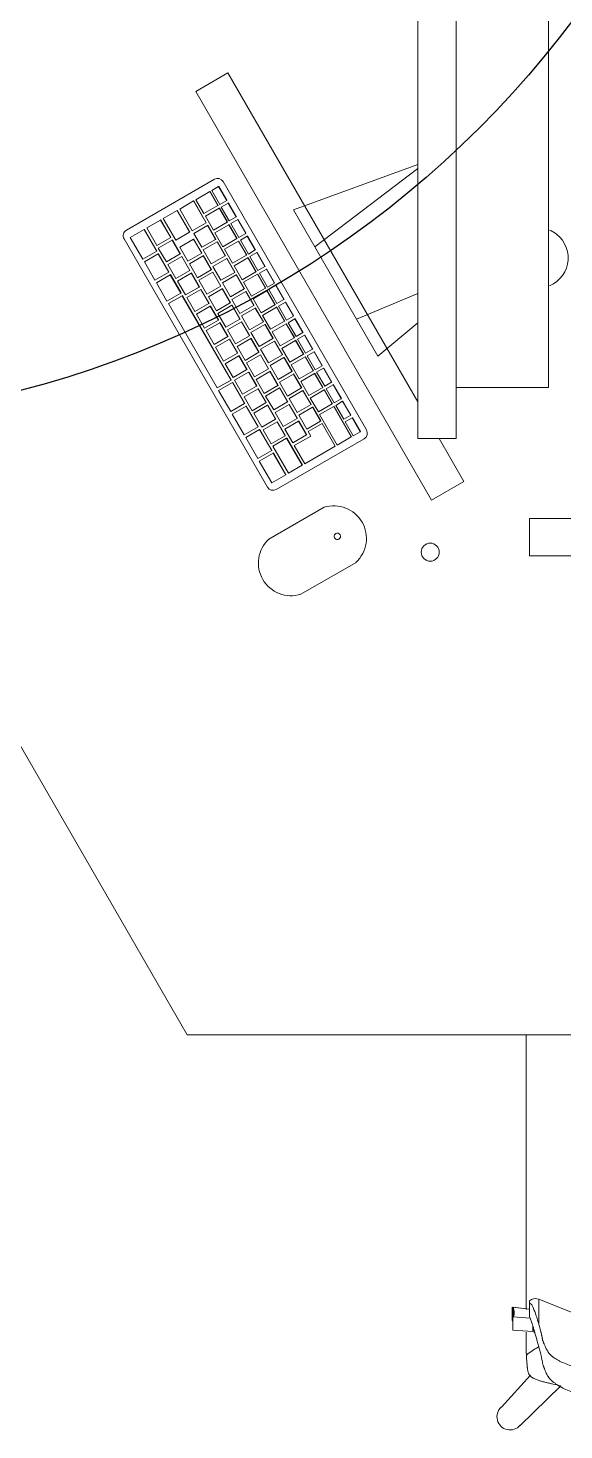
# Model space of a CAD drawing. Header units: millimetres. Extents: x 155920 to 295199, y -4084 to 97293.
# Drawn here: x 182685 to 183219, y 22505 to 23901 of the extents above; entities that cross this region are included whole.
import ezdxf

# ---------------------------------------------------------------- set-up
doc = ezdxf.new("R2010")
doc.units = ezdxf.units.MM
doc.header["$MEASUREMENT"] = 0
for name, color, linetype, lineweight in [('A-GENM', 8, 'CONTINUOUS', 9), ('E-ELEC-EQPM', 8, 'CONTINUOUS', 9), ('I-FURN', 8, 'CONTINUOUS', 9)]:
    doc.layers.add(name, color=color, linetype=linetype, lineweight=lineweight)
doc.layers.add('Social Distancing', color=7, linetype='CONTINUOUS')

msp = doc.modelspace()

# ---------------------------------------------------------------- linework, layer by layer
at = {"layer": 'A-GENM'}
for p, q in [((182870.4, 23750), (182782.8, 23699.4)), ((183021.9, 23500.4), (182879.1, 23747.7)), ((182865.8, 23737.7), (182852, 23729.7)), ((182866.1, 23737.8), (182865.8, 23737.7)), ((182873.8, 23723.8), (182865.8, 23737.7)), ((182866.1, 23737.8), (182874.1, 23724)), ((182874.7, 23742.8), (182867.8, 23738.8)), ((182867.8, 23738.8), (182875.8, 23725)), ((182874.9, 23742.9), (182874.7, 23742.8)), ((182882.7, 23728.9), (182874.7, 23742.8)), ((182874.9, 23742.9), (182882.9, 23729.1)), ((182833.3, 23718.9), (182819.5, 23710.9)), ((182833.5, 23719), (182833.3, 23718.9)), ((182845.8, 23697.2), (182833.3, 23718.9)), ((182833.5, 23719), (182846, 23697.4)), ((182849.7, 23728.4), (182835.9, 23720.4)), ((182835.9, 23720.4), (182848.4, 23698.7)), ((182849.9, 23728.5), (182849.7, 23728.4)), ((182862.2, 23706.7), (182849.7, 23728.4)), ((182849.9, 23728.5), (182862.4, 23706.8)), ((182852, 23729.7), (182860, 23715.8)), ((182860, 23715.8), (182873.8, 23723.8)), ((182875.3, 23721.2), (182861.5, 23713.2)), ((182874.1, 23724), (182873.8, 23723.8)), ((182875.6, 23721.4), (182875.3, 23721.2)), ((182883.3, 23707.4), (182875.3, 23721.2)), ((182875.6, 23721.4), (182883.6, 23707.5)), ((182875.8, 23725), (182882.7, 23728.9)), ((182884.2, 23726.3), (182877.3, 23722.4)), ((182877.3, 23722.4), (182885.3, 23708.5)), ((182882.9, 23729.1), (182882.7, 23728.9)), ((182884.4, 23726.5), (182884.2, 23726.3)), ((182892.2, 23712.5), (182884.2, 23726.3)), ((182884.4, 23726.5), (182892.4, 23712.6)), ((182816.9, 23709.4), (182803.1, 23701.5)), ((182817.1, 23709.6), (182816.9, 23709.4)), ((182826.9, 23692.1), (182816.9, 23709.4)), ((182817.1, 23709.6), (182827.1, 23692.2)), ((182819.5, 23710.9), (182832, 23689.3)), ((182848.4, 23698.7), (182862.2, 23706.7)), ((182861.5, 23713.2), (182869.5, 23699.4)), ((182862.4, 23706.8), (182862.2, 23706.7)), ((182869.5, 23699.4), (182883.3, 23707.4)), ((182884.8, 23704.8), (182871, 23696.8)), ((182883.6, 23707.5), (182883.3, 23707.4)), ((182885.1, 23704.9), (182884.8, 23704.8)), ((182892.8, 23690.9), (182884.8, 23704.8)), ((182885.1, 23704.9), (182893.1, 23691.1)), ((182885.3, 23708.5), (182892.2, 23712.5)), ((182893.7, 23709.9), (182886.8, 23705.9)), ((182886.8, 23705.9), (182894.8, 23692)), ((182892.4, 23712.6), (182892.2, 23712.5)), ((182893.9, 23710), (182893.7, 23709.9)), ((182901.7, 23696), (182893.7, 23709.9)), ((182893.9, 23710), (182901.9, 23696.2)), ((182780.5, 23690.7), (182923.3, 23443.4)), ((182800.5, 23700), (182786.7, 23692)), ((182786.7, 23692), (182799.2, 23670.3)), ((182800.7, 23700.1), (182800.5, 23700)), ((182813, 23678.3), (182800.5, 23700)), ((182800.7, 23700.1), (182813.2, 23678.4)), ((182803.1, 23701.5), (182813.1, 23684.1)), ((182813.1, 23684.1), (182826.9, 23692.1)), ((182827.1, 23692.2), (182826.9, 23692.1)), ((182832, 23689.3), (182845.8, 23697.2)), ((182846, 23697.4), (182845.8, 23697.2)), ((182863.7, 23704.1), (182849.9, 23696.1)), ((182849.9, 23696.1), (182857.9, 23682.3)), ((182863.9, 23704.2), (182863.7, 23704.1)), ((182871.7, 23690.2), (182863.7, 23704.1)), ((182863.9, 23704.2), (182871.9, 23690.4)), ((182871, 23696.8), (182879, 23682.9)), ((182879, 23682.9), (182892.8, 23690.9)), ((182893.1, 23691.1), (182892.8, 23690.9)), ((182894.8, 23692), (182901.7, 23696)), ((182903.2, 23693.4), (182896.3, 23689.4)), ((182901.9, 23696.2), (182901.7, 23696)), ((182903.4, 23693.6), (182903.2, 23693.4)), ((182911.2, 23679.6), (182903.2, 23693.4)), ((182903.4, 23693.6), (182911.4, 23679.7)), ((182799.2, 23670.3), (182813, 23678.3)), ((182813.2, 23678.4), (182813, 23678.3)), ((182828.4, 23689.5), (182814.6, 23681.5)), ((182814.6, 23681.5), (182822.6, 23667.7)), ((182828.6, 23689.6), (182828.4, 23689.5)), ((182836.4, 23675.7), (182828.4, 23689.5)), ((182828.6, 23689.6), (182836.6, 23675.8)), ((182849.8, 23690.3), (182836, 23682.3)), ((182836, 23682.3), (182844, 23668.5)), ((182850, 23690.4), (182849.8, 23690.3)), ((182857.8, 23676.5), (182849.8, 23690.3)), ((182850, 23690.4), (182858, 23676.6)), ((182858, 23676.6), (182857.8, 23676.5)), ((182857.9, 23682.3), (182871.7, 23690.2)), ((182873.2, 23687.6), (182859.4, 23679.7)), ((182859.4, 23679.7), (182867.4, 23665.8)), ((182871.9, 23690.4), (182871.7, 23690.2)), ((182873.4, 23687.8), (182873.2, 23687.6)), ((182881.2, 23673.8), (182873.2, 23687.6)), ((182873.4, 23687.8), (182881.4, 23673.9)), ((182894.3, 23688.3), (182880.5, 23680.3)), ((182880.5, 23680.3), (182888.5, 23666.5)), ((182894.6, 23688.5), (182894.3, 23688.3)), ((182902.3, 23674.5), (182894.3, 23688.3)), ((182894.6, 23688.5), (182902.6, 23674.6)), ((182896.3, 23689.4), (182904.3, 23675.6)), ((182904.3, 23675.6), (182911.2, 23679.6)), ((182912.7, 23677), (182905.8, 23673)), ((182911.4, 23679.7), (182911.2, 23679.6)), ((182912.9, 23677.1), (182912.7, 23677)), ((182920.7, 23663.1), (182912.7, 23677)), ((182912.9, 23677.1), (182920.9, 23663.3)), ((182814.5, 23675.7), (182800.7, 23667.7)), ((182800.7, 23667.7), (182811.2, 23649.6)), ((182814.7, 23675.9), (182814.5, 23675.7)), ((182825, 23657.5), (182814.5, 23675.7)), ((182814.7, 23675.9), (182825.2, 23657.7)), ((182822.6, 23667.7), (182836.4, 23675.7)), ((182837.9, 23673.1), (182824.1, 23665.1)), ((182824.1, 23665.1), (182832.1, 23651.2)), ((182836.6, 23675.8), (182836.4, 23675.7)), ((182838.1, 23673.2), (182837.9, 23673.1)), ((182845.9, 23659.2), (182837.9, 23673.1)), ((182838.1, 23673.2), (182846.1, 23659.3)), ((182844, 23668.5), (182857.8, 23676.5)), ((182859.3, 23673.9), (182845.5, 23665.9)), ((182845.5, 23665.9), (182853.5, 23652)), ((182859.5, 23674), (182859.3, 23673.9)), ((182867.3, 23660), (182859.3, 23673.9)), ((182859.5, 23674), (182867.5, 23660.1)), ((182867.4, 23665.8), (182881.2, 23673.8)), ((182882.7, 23671.2), (182868.9, 23663.2)), ((182868.9, 23663.2), (182876.9, 23649.4)), ((182881.4, 23673.9), (182881.2, 23673.8)), ((182882.9, 23671.3), (182882.7, 23671.2)), ((182890.7, 23657.3), (182882.7, 23671.2)), ((182882.9, 23671.3), (182890.9, 23657.5)), ((182888.5, 23666.5), (182902.3, 23674.5)), ((182903.8, 23671.9), (182890, 23663.9)), ((182890, 23663.9), (182898, 23650)), ((182902.6, 23674.6), (182902.3, 23674.5)), ((182904.1, 23672), (182903.8, 23671.9)), ((182911.8, 23658), (182903.8, 23671.9)), ((182904.1, 23672), (182912.1, 23658.1)), ((182905.8, 23673), (182913.8, 23659.1)), ((182913.8, 23659.1), (182920.7, 23663.1)), ((182920.9, 23663.3), (182920.7, 23663.1)), ((182811.2, 23649.6), (182825, 23657.5)), ((182826.5, 23654.9), (182812.7, 23647)), ((182825.2, 23657.7), (182825, 23657.5)), ((182826.7, 23655.1), (182826.5, 23654.9)), ((182837, 23636.7), (182826.5, 23654.9)), ((182826.7, 23655.1), (182837.2, 23636.9)), ((182832.1, 23651.2), (182845.9, 23659.2)), ((182847.4, 23656.6), (182833.6, 23648.6)), ((182846.1, 23659.3), (182845.9, 23659.2)), ((182847.6, 23656.7), (182847.4, 23656.6)), ((182855.4, 23642.7), (182847.4, 23656.6)), ((182847.6, 23656.7), (182855.6, 23642.9)), ((182853.5, 23652), (182867.3, 23660)), ((182868.8, 23657.4), (182855, 23649.4)), ((182855, 23649.4), (182863, 23635.6)), ((182867.5, 23660.1), (182867.3, 23660)), ((182869, 23657.5), (182868.8, 23657.4)), ((182876.8, 23643.5), (182868.8, 23657.4)), ((182869, 23657.5), (182877, 23643.7)), ((182876.9, 23649.4), (182890.7, 23657.3)), ((182892.2, 23654.7), (182878.4, 23646.8)), ((182890.9, 23657.5), (182890.7, 23657.3)), ((182892.4, 23654.9), (182892.2, 23654.7)), ((182900.2, 23640.9), (182892.2, 23654.7)), ((182892.4, 23654.9), (182900.4, 23641)), ((182898, 23650), (182911.8, 23658)), ((182913.3, 23655.4), (182899.5, 23647.4)), ((182912.1, 23658.1), (182911.8, 23658)), ((182913.6, 23655.5), (182913.3, 23655.4)), ((182921.3, 23641.5), (182913.3, 23655.4)), ((182913.6, 23655.5), (182921.6, 23641.7)), ((182922.2, 23660.5), (182915.3, 23656.5)), ((182915.3, 23656.5), (182923.3, 23642.7)), ((182922.4, 23660.7), (182922.2, 23660.5)), ((182930.2, 23646.7), (182922.2, 23660.5)), ((182922.4, 23660.7), (182930.4, 23646.8)), ((182812.7, 23647), (182823.2, 23628.8)), ((182823.2, 23628.8), (182837, 23636.7)), ((182833.6, 23648.6), (182841.6, 23634.8)), ((182837.2, 23636.9), (182837, 23636.7)), ((182841.6, 23634.8), (182855.4, 23642.7)), ((182856.9, 23640.1), (182843.1, 23632.2)), ((182855.6, 23642.9), (182855.4, 23642.7)), ((182857.1, 23640.3), (182856.9, 23640.1)), ((182864.9, 23626.3), (182856.9, 23640.1)), ((182857.1, 23640.3), (182865.1, 23626.4)), ((182863, 23635.6), (182876.8, 23643.5)), ((182878.3, 23640.9), (182864.5, 23633)), ((182877, 23643.7), (182876.8, 23643.5)), ((182878.5, 23641.1), (182878.3, 23640.9)), ((182886.3, 23627.1), (182878.3, 23640.9)), ((182878.4, 23646.8), (182886.4, 23632.9)), ((182878.5, 23641.1), (182886.5, 23627.2)), ((182886.4, 23632.9), (182900.2, 23640.9)), ((182901.7, 23638.3), (182887.9, 23630.3)), ((182899.5, 23647.4), (182907.5, 23633.6)), ((182900.4, 23641), (182900.2, 23640.9)), ((182901.9, 23638.4), (182901.7, 23638.3)), ((182909.7, 23624.4), (182901.7, 23638.3)), ((182901.9, 23638.4), (182909.9, 23624.6)), ((182907.5, 23633.6), (182921.3, 23641.5)), ((182922.8, 23639), (182909, 23631)), ((182921.6, 23641.7), (182921.3, 23641.5)), ((182923.1, 23639.1), (182922.8, 23639)), ((182930.8, 23625.1), (182922.8, 23639)), ((182923.1, 23639.1), (182931.1, 23625.2)), ((182923.3, 23642.7), (182930.2, 23646.7)), ((182931.7, 23644.1), (182924.8, 23640.1)), ((182924.8, 23640.1), (182932.8, 23626.2)), ((182930.4, 23646.8), (182930.2, 23646.7)), ((182931.9, 23644.2), (182931.7, 23644.1)), ((182939.7, 23630.2), (182931.7, 23644.1)), ((182931.9, 23644.2), (182939.9, 23630.4)), ((182838.5, 23634.1), (182824.7, 23626.2)), ((182824.7, 23626.2), (182873.2, 23542.2)), ((182838.7, 23634.3), (182838.5, 23634.1)), ((182887, 23550.1), (182838.5, 23634.1)), ((182838.7, 23634.3), (182887.2, 23550.3)), ((182843.1, 23632.2), (182851.1, 23618.3)), ((182851.1, 23618.3), (182864.9, 23626.3)), ((182866.4, 23623.7), (182852.6, 23615.7)), ((182864.5, 23633), (182872.5, 23619.1)), ((182865.1, 23626.4), (182864.9, 23626.3)), ((182866.6, 23623.8), (182866.4, 23623.7)), ((182874.4, 23609.8), (182866.4, 23623.7)), ((182866.6, 23623.8), (182874.6, 23610)), ((182872.5, 23619.1), (182886.3, 23627.1)), ((182887.8, 23624.5), (182874, 23616.5)), ((182886.5, 23627.2), (182886.3, 23627.1)), ((182888, 23624.6), (182887.8, 23624.5)), ((182895.8, 23610.6), (182887.8, 23624.5)), ((182887.9, 23630.3), (182895.9, 23616.4)), ((182888, 23624.6), (182896, 23610.8)), ((182895.9, 23616.4), (182909.7, 23624.4)), ((182911.2, 23621.8), (182897.4, 23613.9)), ((182909, 23631), (182917, 23617.1)), ((182909.9, 23624.6), (182909.7, 23624.4)), ((182911.4, 23622), (182911.2, 23621.8)), ((182919.2, 23608), (182911.2, 23621.8)), ((182911.4, 23622), (182919.4, 23608.1)), ((182917, 23617.1), (182930.8, 23625.1)), ((182932.3, 23622.5), (182918.5, 23614.5)), ((182931.1, 23625.2), (182930.8, 23625.1)), ((182932.6, 23622.6), (182932.3, 23622.5)), ((182940.3, 23608.6), (182932.3, 23622.5)), ((182932.6, 23622.6), (182940.6, 23608.8)), ((182932.8, 23626.2), (182939.7, 23630.2)), ((182941.2, 23627.6), (182934.3, 23623.6)), ((182934.3, 23623.6), (182942.3, 23609.8)), ((182939.9, 23630.4), (182939.7, 23630.2)), ((182941.4, 23627.8), (182941.2, 23627.6)), ((182949.2, 23613.8), (182941.2, 23627.6)), ((182941.4, 23627.8), (182949.4, 23613.9)), ((182852.6, 23615.7), (182860.6, 23601.9)), ((182860.6, 23601.9), (182874.4, 23609.8)), ((182875.9, 23607.2), (182862.1, 23599.3)), ((182874, 23616.5), (182882, 23602.7)), ((182874.6, 23610), (182874.4, 23609.8)), ((182876.1, 23607.4), (182875.9, 23607.2)), ((182883.9, 23593.4), (182875.9, 23607.2)), ((182876.1, 23607.4), (182884.1, 23593.5)), ((182882, 23602.7), (182895.8, 23610.6)), ((182897.3, 23608), (182883.5, 23600.1)), ((182896, 23610.8), (182895.8, 23610.6)), ((182897.5, 23608.2), (182897.3, 23608)), ((182905.3, 23594.2), (182897.3, 23608)), ((182897.4, 23613.9), (182905.4, 23600)), ((182897.5, 23608.2), (182905.5, 23594.3)), ((182905.4, 23600), (182919.2, 23608)), ((182918.5, 23614.5), (182926.5, 23600.7)), ((182919.4, 23608.1), (182919.2, 23608)), ((182926.5, 23600.7), (182940.3, 23608.6)), ((182940.6, 23608.8), (182940.3, 23608.6)), ((182942.3, 23609.8), (182949.2, 23613.8)), ((182950.7, 23611.2), (182943.8, 23607.2)), ((182943.8, 23607.2), (182951.8, 23593.3)), ((182949.4, 23613.9), (182949.2, 23613.8)), ((182950.9, 23611.3), (182950.7, 23611.2)), ((182958.7, 23597.3), (182950.7, 23611.2)), ((182950.9, 23611.3), (182958.9, 23597.4)), ((182862.1, 23599.3), (182870.1, 23585.4)), ((182870.1, 23585.4), (182883.9, 23593.4)), ((182883.5, 23600.1), (182891.5, 23586.2)), ((182884.1, 23593.5), (182883.9, 23593.4)), ((182891.5, 23586.2), (182905.3, 23594.2)), ((182905.5, 23594.3), (182905.3, 23594.2)), ((182920.7, 23605.4), (182906.9, 23597.4)), ((182906.9, 23597.4), (182914.9, 23583.5)), ((182920.9, 23605.5), (182920.7, 23605.4)), ((182928.7, 23591.5), (182920.7, 23605.4)), ((182920.9, 23605.5), (182928.9, 23591.7)), ((182941.8, 23606), (182928, 23598.1)), ((182928, 23598.1), (182936, 23584.2)), ((182942.1, 23606.2), (182941.8, 23606)), ((182949.8, 23592.2), (182941.8, 23606)), ((182942.1, 23606.2), (182950.1, 23592.3)), ((182951.8, 23593.3), (182958.7, 23597.3)), ((182960.2, 23594.7), (182953.3, 23590.7)), ((182958.9, 23597.4), (182958.7, 23597.3)), ((182960.4, 23594.8), (182960.2, 23594.7)), ((182968.2, 23580.9), (182960.2, 23594.7)), ((182960.4, 23594.8), (182968.4, 23581)), ((182885.4, 23590.8), (182871.6, 23582.8)), ((182871.6, 23582.8), (182879.6, 23568.9)), ((182885.6, 23590.9), (182885.4, 23590.8)), ((182893.4, 23576.9), (182885.4, 23590.8)), ((182885.6, 23590.9), (182893.6, 23577.1)), ((182906.8, 23591.6), (182893, 23583.6)), ((182893, 23583.6), (182901, 23569.7)), ((182907, 23591.7), (182906.8, 23591.6)), ((182914.8, 23577.7), (182906.8, 23591.6)), ((182907, 23591.7), (182915, 23577.9)), ((182914.9, 23583.5), (182928.7, 23591.5)), ((182930.2, 23588.9), (182916.4, 23580.9)), ((182916.4, 23580.9), (182924.4, 23567.1)), ((182928.9, 23591.7), (182928.7, 23591.5)), ((182930.4, 23589.1), (182930.2, 23588.9)), ((182938.2, 23575.1), (182930.2, 23588.9)), ((182930.4, 23589.1), (182938.4, 23575.2)), ((182936, 23584.2), (182949.8, 23592.2)), ((182951.3, 23589.6), (182937.5, 23581.6)), ((182937.5, 23581.6), (182945.5, 23567.8)), ((182950.1, 23592.3), (182949.8, 23592.2)), ((182951.6, 23589.7), (182951.3, 23589.6)), ((182959.3, 23575.7), (182951.3, 23589.6)), ((182951.6, 23589.7), (182959.6, 23575.9)), ((182953.3, 23590.7), (182961.3, 23576.9)), ((182961.3, 23576.9), (182968.2, 23580.9)), ((182968.4, 23581), (182968.2, 23580.9)), ((182879.6, 23568.9), (182893.4, 23576.9)), ((182894.9, 23574.3), (182881.1, 23566.3)), ((182881.1, 23566.3), (182889.1, 23552.5)), ((182893.6, 23577.1), (182893.4, 23576.9)), ((182895.1, 23574.5), (182894.9, 23574.3)), ((182902.9, 23560.5), (182894.9, 23574.3)), ((182895.1, 23574.5), (182903.1, 23560.6)), ((182901, 23569.7), (182914.8, 23577.7)), ((182916.3, 23575.1), (182902.5, 23567.1)), ((182902.5, 23567.1), (182910.5, 23553.3)), ((182915, 23577.9), (182914.8, 23577.7)), ((182916.5, 23575.3), (182916.3, 23575.1)), ((182924.3, 23561.3), (182916.3, 23575.1)), ((182916.5, 23575.3), (182924.5, 23561.4)), ((182924.4, 23567.1), (182938.2, 23575.1)), ((182939.7, 23572.5), (182925.9, 23564.5)), ((182938.4, 23575.2), (182938.2, 23575.1)), ((182939.9, 23572.6), (182939.7, 23572.5)), ((182947.7, 23558.6), (182939.7, 23572.5)), ((182939.9, 23572.6), (182947.9, 23558.8)), ((182945.5, 23567.8), (182959.3, 23575.7)), ((182960.8, 23573.1), (182947, 23565.2)), ((182947, 23565.2), (182955, 23551.3)), ((182959.6, 23575.9), (182959.3, 23575.7)), ((182961.1, 23573.3), (182960.8, 23573.1)), ((182968.8, 23559.3), (182960.8, 23573.1)), ((182961.1, 23573.3), (182969.1, 23559.4)), ((182969.7, 23578.3), (182962.8, 23574.3)), ((182962.8, 23574.3), (182970.8, 23560.4)), ((182969.9, 23578.4), (182969.7, 23578.3)), ((182977.7, 23564.4), (182969.7, 23578.3)), ((182969.9, 23578.4), (182977.9, 23564.5)), ((182889.1, 23552.5), (182902.9, 23560.5)), ((182904.4, 23557.9), (182890.6, 23549.9)), ((182903.1, 23560.6), (182902.9, 23560.5)), ((182904.6, 23558), (182904.4, 23557.9)), ((182912.4, 23544), (182904.4, 23557.9)), ((182904.6, 23558), (182912.6, 23544.2)), ((182910.5, 23553.3), (182924.3, 23561.3)), ((182925.8, 23558.7), (182912, 23550.7)), ((182924.5, 23561.4), (182924.3, 23561.3)), ((182926, 23558.8), (182925.8, 23558.7)), ((182933.8, 23544.8), (182925.8, 23558.7)), ((182925.9, 23564.5), (182933.9, 23550.6)), ((182926, 23558.8), (182934, 23545)), ((182933.9, 23550.6), (182947.7, 23558.6)), ((182949.2, 23556), (182935.4, 23548)), ((182947.9, 23558.8), (182947.7, 23558.6)), ((182949.4, 23556.2), (182949.2, 23556)), ((182957.2, 23542.2), (182949.2, 23556)), ((182949.4, 23556.2), (182957.4, 23542.3)), ((182955, 23551.3), (182968.8, 23559.3)), ((182970.3, 23556.7), (182956.5, 23548.7)), ((182969.1, 23559.4), (182968.8, 23559.3)), ((182970.6, 23556.8), (182970.3, 23556.7)), ((182978.3, 23542.8), (182970.3, 23556.7)), ((182970.6, 23556.8), (182978.6, 23543)), ((182970.8, 23560.4), (182977.7, 23564.4)), ((182979.2, 23561.8), (182972.3, 23557.8)), ((182972.3, 23557.8), (182980.3, 23544)), ((182977.9, 23564.5), (182977.7, 23564.4)), ((182979.4, 23561.9), (182979.2, 23561.8)), ((182987.2, 23547.9), (182979.2, 23561.8)), ((182979.4, 23561.9), (182987.4, 23548.1)), ((182873.2, 23542.2), (182887, 23550.1)), ((182888.5, 23547.5), (182874.7, 23539.6)), ((182874.7, 23539.6), (182886.7, 23518.8)), ((182887.2, 23550.3), (182887, 23550.1)), ((182888.7, 23547.7), (182888.5, 23547.5)), ((182900.5, 23526.8), (182888.5, 23547.5)), ((182888.7, 23547.7), (182900.7, 23526.9)), ((182890.6, 23549.9), (182898.6, 23536)), ((182898.6, 23536), (182912.4, 23544)), ((182913.9, 23541.4), (182900.1, 23533.4)), ((182912, 23550.7), (182920, 23536.8)), ((182912.6, 23544.2), (182912.4, 23544)), ((182914.1, 23541.6), (182913.9, 23541.4)), ((182921.9, 23527.6), (182913.9, 23541.4)), ((182914.1, 23541.6), (182922.1, 23527.7)), ((182920, 23536.8), (182933.8, 23544.8)), ((182935.3, 23542.2), (182921.5, 23534.2)), ((182934, 23545), (182933.8, 23544.8)), ((182935.5, 23542.4), (182935.3, 23542.2)), ((182943.3, 23528.4), (182935.3, 23542.2)), ((182935.4, 23548), (182943.4, 23534.2)), ((182935.5, 23542.4), (182943.5, 23528.5)), ((182943.4, 23534.2), (182957.2, 23542.2)), ((182958.7, 23539.6), (182944.9, 23531.6)), ((182956.5, 23548.7), (182964.5, 23534.8)), ((182957.4, 23542.3), (182957.2, 23542.2)), ((182958.9, 23539.7), (182958.7, 23539.6)), ((182966.7, 23525.7), (182958.7, 23539.6)), ((182958.9, 23539.7), (182966.9, 23525.8)), ((182964.5, 23534.8), (182978.3, 23542.8)), ((182979.8, 23540.2), (182966, 23532.2)), ((182978.6, 23543), (182978.3, 23542.8)), ((182980.1, 23540.4), (182979.8, 23540.2)), ((182987.8, 23526.4), (182979.8, 23540.2)), ((182980.1, 23540.4), (182988.1, 23526.5)), ((182980.3, 23544), (182987.2, 23547.9)), ((182988.7, 23545.3), (182981.8, 23541.4)), ((182981.8, 23541.4), (182989.8, 23527.5)), ((182987.4, 23548.1), (182987.2, 23547.9)), ((182988.9, 23545.5), (182988.7, 23545.3)), ((182996.7, 23531.5), (182988.7, 23545.3)), ((182988.9, 23545.5), (182996.9, 23531.6)), ((182886.7, 23518.8), (182900.5, 23526.8)), ((182902, 23524.2), (182888.2, 23516.2)), ((182900.1, 23533.4), (182908.1, 23519.6)), ((182900.7, 23526.9), (182900.5, 23526.8)), ((182902.2, 23524.3), (182902, 23524.2)), ((182914, 23503.4), (182902, 23524.2)), ((182902.2, 23524.3), (182914.2, 23503.5)), ((182908.1, 23519.6), (182921.9, 23527.6)), ((182923.4, 23525), (182909.6, 23517)), ((182921.5, 23534.2), (182929.5, 23520.4)), ((182922.1, 23527.7), (182921.9, 23527.6)), ((182923.6, 23525.1), (182923.4, 23525)), ((182931.4, 23511.1), (182923.4, 23525)), ((182923.6, 23525.1), (182931.6, 23511.2)), ((182929.5, 23520.4), (182943.3, 23528.4)), ((182944.8, 23525.8), (182931, 23517.8)), ((182943.5, 23528.5), (182943.3, 23528.4)), ((182945, 23525.9), (182944.8, 23525.8)), ((182952.8, 23511.9), (182944.8, 23525.8)), ((182944.9, 23531.6), (182952.9, 23517.7)), ((182945, 23525.9), (182953, 23512)), ((182952.9, 23517.7), (182966.7, 23525.7)), ((182968.2, 23523.1), (182954.4, 23515.1)), ((182966, 23532.2), (182974, 23518.4)), ((182966.9, 23525.8), (182966.7, 23525.7)), ((182968.4, 23523.2), (182968.2, 23523.1)), ((182976.2, 23509.2), (182968.2, 23523.1)), ((182968.4, 23523.2), (182976.4, 23509.4)), ((182974, 23518.4), (182987.8, 23526.4)), ((182989.3, 23523.8), (182975.3, 23515.7)), ((182988.1, 23526.5), (182987.8, 23526.4)), ((182989.6, 23523.9), (182989.3, 23523.8)), ((183006.8, 23493.5), (182989.3, 23523.8)), ((182989.6, 23523.9), (183007.1, 23493.6)), ((182989.8, 23527.5), (182996.7, 23531.5)), ((182998.2, 23528.9), (182991.3, 23524.9)), ((182991.3, 23524.9), (182999.3, 23511)), ((182996.9, 23531.6), (182996.7, 23531.5)), ((182998.4, 23529), (182998.2, 23528.9)), ((183006.2, 23515), (182998.2, 23528.9)), ((182998.4, 23529), (183006.4, 23515.2)), ((182888.2, 23516.2), (182900.2, 23495.4)), ((182909.6, 23517), (182917.6, 23503.1)), ((182917.6, 23503.1), (182931.4, 23511.1)), ((182931, 23517.8), (182939, 23503.9)), ((182931.6, 23511.2), (182931.4, 23511.1)), ((182939, 23503.9), (182952.8, 23511.9)), ((182954.3, 23509.3), (182940.5, 23501.3)), ((182953, 23512), (182952.8, 23511.9)), ((182954.5, 23509.4), (182954.3, 23509.3)), ((182962.3, 23495.5), (182954.3, 23509.3)), ((182954.4, 23515.1), (182962.4, 23501.3)), ((182954.5, 23509.4), (182962.5, 23495.6)), ((182962.4, 23501.3), (182976.2, 23509.2)), ((182975.3, 23515.7), (182992.8, 23485.3)), ((182976.4, 23509.4), (182976.2, 23509.2)), ((182999.3, 23511), (183006.2, 23515)), ((183007.7, 23512.4), (183000.8, 23508.4)), ((183006.4, 23515.2), (183006.2, 23515)), ((183007.9, 23512.6), (183007.7, 23512.4)), ((183015.7, 23498.6), (183007.7, 23512.4)), ((183007.9, 23512.6), (183015.9, 23498.7)), ((182900.2, 23495.4), (182914, 23503.4)), ((182915.5, 23500.8), (182901.7, 23492.8)), ((182914.2, 23503.5), (182914, 23503.4)), ((182915.7, 23500.9), (182915.5, 23500.8)), ((182927.5, 23480), (182915.5, 23500.8)), ((182915.7, 23500.9), (182927.7, 23480.1)), ((182932.9, 23508.5), (182919.1, 23500.5)), ((182919.1, 23500.5), (182927.1, 23486.7)), ((182933.1, 23508.6), (182932.9, 23508.5)), ((182940.9, 23494.7), (182932.9, 23508.5)), ((182933.1, 23508.6), (182941.1, 23494.8)), ((182940.5, 23501.3), (182948.5, 23487.5)), ((182948.5, 23487.5), (182962.3, 23495.5)), ((182962.5, 23495.6), (182962.3, 23495.5)), ((182977.7, 23506.7), (182963.9, 23498.7)), ((182963.9, 23498.7), (182966.4, 23494.3)), ((182977.9, 23506.8), (182977.7, 23506.7)), ((182990.7, 23484.1), (182977.7, 23506.7)), ((182977.9, 23506.8), (182990.9, 23484.3)), ((183000.8, 23508.4), (183008.8, 23494.6)), ((183008.8, 23494.6), (183015.7, 23498.6)), ((183015.9, 23498.7), (183015.7, 23498.6)), ((182901.7, 23492.8), (182913.7, 23472)), ((182927.1, 23486.7), (182940.9, 23494.7)), ((182942.4, 23492.1), (182928.6, 23484.1)), ((182928.6, 23484.1), (182944.1, 23457.2)), ((182932, 23441.1), (183019.6, 23491.7)), ((182941.1, 23494.8), (182940.9, 23494.7)), ((182942.6, 23492.2), (182942.4, 23492.1)), ((182957.9, 23465.2), (182942.4, 23492.1)), ((182942.6, 23492.2), (182958.1, 23465.3)), ((182966.4, 23494.3), (182950, 23484.9)), ((182950, 23484.9), (182960.5, 23466.7)), ((182960.5, 23466.7), (182990.7, 23484.1)), ((182990.9, 23484.3), (182990.7, 23484.1)), ((182992.8, 23485.3), (183006.8, 23493.5)), ((183007.1, 23493.6), (183006.8, 23493.5)), ((182913.7, 23472), (182927.5, 23480)), ((182929, 23477.4), (182915.2, 23469.4)), ((182915.2, 23469.4), (182927.7, 23447.8)), ((182927.7, 23480.1), (182927.5, 23480)), ((182929.2, 23477.5), (182929, 23477.4)), ((182941.5, 23455.7), (182929, 23477.4)), ((182929.2, 23477.5), (182941.7, 23455.9)), ((182927.7, 23447.8), (182941.5, 23455.7)), ((182941.7, 23455.9), (182941.5, 23455.7)), ((182944.1, 23457.2), (182957.9, 23465.2)), ((182958.1, 23465.3), (182957.9, 23465.2)), ((182979.7, 23423.5), (182924.7, 23391.8)), ((182956.5, 23336.8), (183011.5, 23368.5))]:
    msp.add_line(p, q, dxfattribs=at)
for centre, radius, start, end in [((182873.6, 23744.5), 6.35, 30, 120), ((182786, 23693.9), 6.35, 120, 210), ((183016.4, 23497.2), 6.35, 300, 30), ((182928.8, 23446.6), 6.35, 210, 300), ((182989.4, 23392.4), 32.5, 312.6804, 107.3196), ((182992.9, 23394.4), 3.16, 300, 120), ((182946.8, 23367.8), 32.5, 132.6804, 287.3196), ((182992.9, 23394.4), 3.16, 120, 300)]:
    msp.add_arc(centre, radius, start, end, dxfattribs=at)
at = {"layer": 'E-ELEC-EQPM'}
for p, q in [((183073.1, 23491.9), (183073.1, 24291.9)), ((183073.1, 23491.9), (183073.1, 24291.9)), ((183111.2, 24291.9), (183111.2, 23491.9)), ((183203.1, 24241.1), (183203.1, 23542.7)), ((183203.1, 24241.1), (183203.1, 23542.7)), ((183111.2, 23542.7), (183111.2, 23491.9)), ((183203.1, 23542.7), (183111.2, 23542.7)), ((183203.1, 23542.7), (183111.2, 23542.7)), ((183111.2, 23491.9), (183073.1, 23491.9)), ((183111.2, 23491.9), (183073.1, 23491.9))]:
    msp.add_line(p, q, dxfattribs=at)
at = {"layer": 'I-FURN'}
for p, q in [((182268.2, 23894.1), (182843.2, 22898.2)), ((182884, 23856), (182851.8, 23837.5)), ((182884, 23856), (183073.1, 23528.4)), ((183086.8, 23430.5), (182851.8, 23837.5)), ((183073.1, 23764.7), (182949.2, 23719.6)), ((182970.5, 23682.7), (183073.1, 23760.9)), ((182949.2, 23719.6), (183033.4, 23573.8)), ((183012.1, 23610.7), (183073.1, 23636.3)), ((183033.4, 23573.8), (183073.1, 23607.2)), ((183094.2, 23491.9), (183118.9, 23449.1)), ((183118.9, 23449.1), (183086.8, 23430.5)), ((183184.2, 23412.3), (183184.2, 23375.2)), ((183184.2, 23412.3), (183232.1, 23412.3)), ((183654.1, 23375.2), (183184.2, 23375.2)), ((182843.2, 22898.2), (183993.2, 22898.2)), ((183186.2, 22634.4), (183184.4, 22633.2)), ((183184.4, 22617.5), (183184.4, 22631.1)), ((183188.3, 22635.2), (183186.2, 22634.4)), ((183189.8, 22635.4), (183188.3, 22635.2)), ((183191.7, 22635.3), (183189.8, 22635.4)), ((183193.5, 22634.8), (183191.7, 22635.3)), ((183237.5, 22617.3), (183193.5, 22634.8)), ((183184.4, 22624.9), (183167.2, 22627)), ((183167.2, 22627), (183167.2, 22613.6)), ((183167.6, 22617.2), (183184.9, 22616)), ((183167.6, 22603.9), (183167.6, 22617.2)), ((183184.4, 22625), (183168.2, 22626.9)), ((183187.5, 22602.5), (183167.6, 22603.9)), ((183187.5, 22608.4), (183187.5, 22602.5)), ((183188.4, 22605.5), (183188.4, 22602.5)), ((183185.3, 22559), (183156.3, 22527.4)), ((183175, 22509.2), (183215.6, 22548.6))]:
    msp.add_line(p, q, dxfattribs=at)
for centre, radius, start, end in [((183192.8, 23671.7), 30, 60.0028, 67.3994), ((183192.8, 23671.7), 30, 292.6006, 60.0028), ((183085.4, 23378.7), 9, 0, 180), ((183085.4, 23378.7), 9, 180, 0), ((183165, 22517.7), 13.1, 131.9662, 319.5824)]:
    msp.add_arc(centre, radius, start, end, dxfattribs=at)
for centre, start_param, end_param in [((183150.8, 22621.6), 6.026179, 6.605675), ((183151.7, 22621.5), 6.026179, 6.605675), ((183150.8, 22608.2), 0.238848, 0.322489)]:
    msp.add_ellipse(centre, major_axis=(17.4, 0), ratio=0.978487, start_param=start_param, end_param=end_param, dxfattribs=at)
for points, knots in [([(183181, 22624.6), (183181, 22625.3), (183181, 22628.6), (183181, 22634.4), (183181, 22642.2), (183181, 22649.9), (183181, 22660), (183181, 22672.4), (183181, 22684.6), (183181, 22694.6), (183181, 22702.1), (183181, 22709.8), (183181, 22719.8), (183181, 22732.2), (183181, 22747.1), (183181, 22762.3), (183181, 22777.4), (183181, 22792.4), (183181, 22804.9), (183181, 22815), (183181, 22822.6), (183181, 22830.3), (183181, 22840.3), (183181, 22852.7), (183181, 22865.2), (183181, 22875.3), (183181, 22882.9), (183181, 22890.5), (183181, 22895.7), (183181, 22898.4), (183181, 22898.5)], [-0.8977274, -0.8977274, -0.8977274, -0.8977274, -0.8928571, -0.875, -0.8571429, -0.8392857, -0.8214286, -0.7857143, -0.75, -0.7321429, -0.7142857, -0.6964286, -0.6785714, -0.6428571, -0.6071429, -0.5714286, -0.5357143, -0.5, -0.4642857, -0.4464286, -0.4285714, -0.4107143, -0.3928571, -0.3571429, -0.3214286, -0.3035714, -0.2857143, -0.2678571, -0.25, -0.2488464, -0.2488464, -0.2488464, -0.2488464]), ([(183184.4, 22631.5), (183184.4, 22631.9), (183184.4, 22632.6), (183184.4, 22633.3), (183184.4, 22633.2), (183184.4, 22632.5), (183184.4, 22631.7), (183184.4, 22631.1)], [0.4171888, 0.4171888, 0.4171888, 0.4171888, 0.5, 0.625, 0.75, 0.875, 1, 1, 1, 1]), ([(183193.5, 22609.8), (183193.5, 22612.8), (183193.5, 22618.2), (183193.5, 22624.6), (183193.5, 22629.3), (183193.5, 22632), (183193.5, 22633.4), (183193.5, 22633.9), (183193.5, 22634.1)], [0, 0, 0, 0, 0.1111111, 0.2222222, 0.3333333, 0.4444444, 0.5, 0.5555556, 0.5555556, 0.5555556, 0.5555556]), ([(183229.3, 22541.4), (183226.8, 22542.3), (183222, 22544.1), (183216.9, 22546.6), (183213.3, 22548.7), (183210.8, 22550.2), (183209, 22551.6), (183207.8, 22552.5), (183207.1, 22553.1), (183206.6, 22553.5), (183206.2, 22553.9), (183205.6, 22554.5), (183204.6, 22555.4), (183203.5, 22556.9), (183202.3, 22558.6), (183201.4, 22560.3), (183200.6, 22562), (183200, 22563.7), (183199.5, 22565), (183199.1, 22565.9), (183198.9, 22566.4), (183198.7, 22566.8), (183198.6, 22567.2), (183198.4, 22567.7), (183198.1, 22568.5), (183197.7, 22569.7), (183197.4, 22571), (183197, 22572.8), (183196.7, 22574.5), (183196.4, 22576.1), (183196.1, 22577.4), (183195.8, 22578.7), (183195.3, 22580.4), (183194.6, 22583.4), (183193.5, 22587.4), (183192.3, 22591.9), (183191.2, 22596.1), (183190, 22600.2), (183189, 22604), (183187.9, 22607.4), (183187.2, 22609.4), (183186.9, 22610.4)], [0, 0, 0, 0, 0.035714, 0.071429, 0.089286, 0.107143, 0.125, 0.133929, 0.138393, 0.142857, 0.147321, 0.151786, 0.160714, 0.178571, 0.196429, 0.214286, 0.232143, 0.25, 0.267857, 0.276786, 0.28125, 0.285714, 0.290179, 0.294643, 0.303571, 0.321429, 0.339286, 0.357143, 0.392857, 0.410714, 0.428571, 0.446429, 0.464286, 0.5, 0.571429, 0.642857, 0.714286, 0.785714, 0.857143, 0.928571, 1, 1, 1, 1]), ([(183193.5, 22609.8), (183194, 22608.3), (183194.6, 22605.9), (183195.4, 22603.1), (183195.8, 22601.5), (183196.2, 22600.3), (183196.4, 22599.1), (183196.7, 22597.7), (183196.9, 22596.2), (183197.2, 22594.7), (183197.6, 22593.6), (183197.9, 22592.5), (183198.2, 22591.8), (183198.4, 22591.3), (183198.6, 22591), (183198.7, 22590.6), (183199, 22590.1), (183199.3, 22589.3), (183199.9, 22588), (183200.6, 22586.3), (183201.4, 22584.6), (183202.4, 22582.9), (183203.6, 22581.2), (183204.8, 22579.8), (183205.7, 22578.9), (183206.3, 22578.4), (183206.8, 22578), (183207.3, 22577.6), (183208, 22577.1), (183209.2, 22576.2), (183211, 22575), (183213.5, 22573.6), (183217.1, 22571.8), (183222.1, 22569.7), (183226.8, 22568.2), (183229.3, 22567.5)], [0, 0, 0, 0, 0.125, 0.1875, 0.21875, 0.25, 0.28125, 0.3125, 0.375, 0.40625, 0.4375, 0.46875, 0.484375, 0.492188, 0.5, 0.507812, 0.515625, 0.53125, 0.5625, 0.59375, 0.625, 0.65625, 0.6875, 0.71875, 0.734375, 0.742188, 0.75, 0.757812, 0.765625, 0.78125, 0.8125, 0.84375, 0.875, 0.9375, 1, 1, 1, 1]), ([(183193.9, 22587.5), (183193.5, 22587.3), (183191.2, 22586.1), (183186.9, 22583.6), (183183.1, 22580.8), (183181.2, 22579.2)], [0.93933321, 0.93933321, 0.93933321, 0.93933321, 0.94444444, 0.97222222, 1, 1, 1, 1]), ([(183215.3, 22548.6), (183212.9, 22549.1), (183209.2, 22549.9), (183204.8, 22550.9), (183202.3, 22551.5), (183200.5, 22552), (183198.8, 22552.4), (183197.2, 22552.8), (183195.6, 22553.3), (183193.9, 22553.8), (183192.1, 22554.4), (183190.4, 22555.1), (183189.1, 22555.6), (183188.1, 22556.1), (183187.5, 22556.5), (183186.8, 22557), (183185.9, 22557.6), (183184.9, 22558.5), (183184, 22559.7), (183183.4, 22560.9), (183183, 22562.2), (183182.6, 22563.5), (183182.4, 22564.7), (183182.3, 22565.6), (183182.2, 22566.1), (183182.2, 22566.5), (183182.1, 22566.9), (183182.1, 22567.4), (183182, 22568.3), (183181.9, 22569.5), (183181.8, 22570.7), (183181.7, 22571.8), (183181.6, 22572.6), (183181.6, 22573.4), (183181.5, 22574.5), (183181.4, 22576.4), (183181.3, 22578.1), (183181.2, 22579.2)], [0, 0, 0, 0, 0.125, 0.1875, 0.21875, 0.25, 0.28125, 0.3125, 0.34375, 0.375, 0.40625, 0.4375, 0.46875, 0.484375, 0.5, 0.515625, 0.53125, 0.5625, 0.59375, 0.625, 0.65625, 0.6875, 0.71875, 0.734375, 0.742188, 0.75, 0.757812, 0.765625, 0.78125, 0.8125, 0.84375, 0.859375, 0.875, 0.890625, 0.90625, 0.9375, 1, 1, 1, 1])]:
    msp.add_open_spline(points, degree=3, knots=knots, dxfattribs=at)
for points in [[(183184.4, 22631.1), (183184.9, 22630.9), (183185.8, 22630.2), (183187.3, 22628.1), (183188.7, 22624.8), (183190.3, 22620.6), (183191.9, 22615.7), (183193, 22611.8), (183193.5, 22609.8)], [(183186.9, 22610.4), (183186.4, 22611.7), (183185.6, 22614.1), (183184.8, 22616.4), (183184.4, 22617.5)], [(183181, 22583), (183181, 22589.2), (183181, 22595.5), (183181, 22602)], [(183188.6, 22601.7), (183189, 22601.5), (183189.4, 22601.2), (183189.8, 22600.9)], [(183181.2, 22579.2), (183181.2, 22579.8), (183181.1, 22581.1), (183181.1, 22582.4), (183181, 22583)]]:
    msp.add_open_spline(points, degree=3, dxfattribs=at)
at = {"layer": 'Social Distancing'}
msp.add_circle((182427.1, 24508.1), 1000, dxfattribs=at)

doc.saveas('drawing.dxf')
